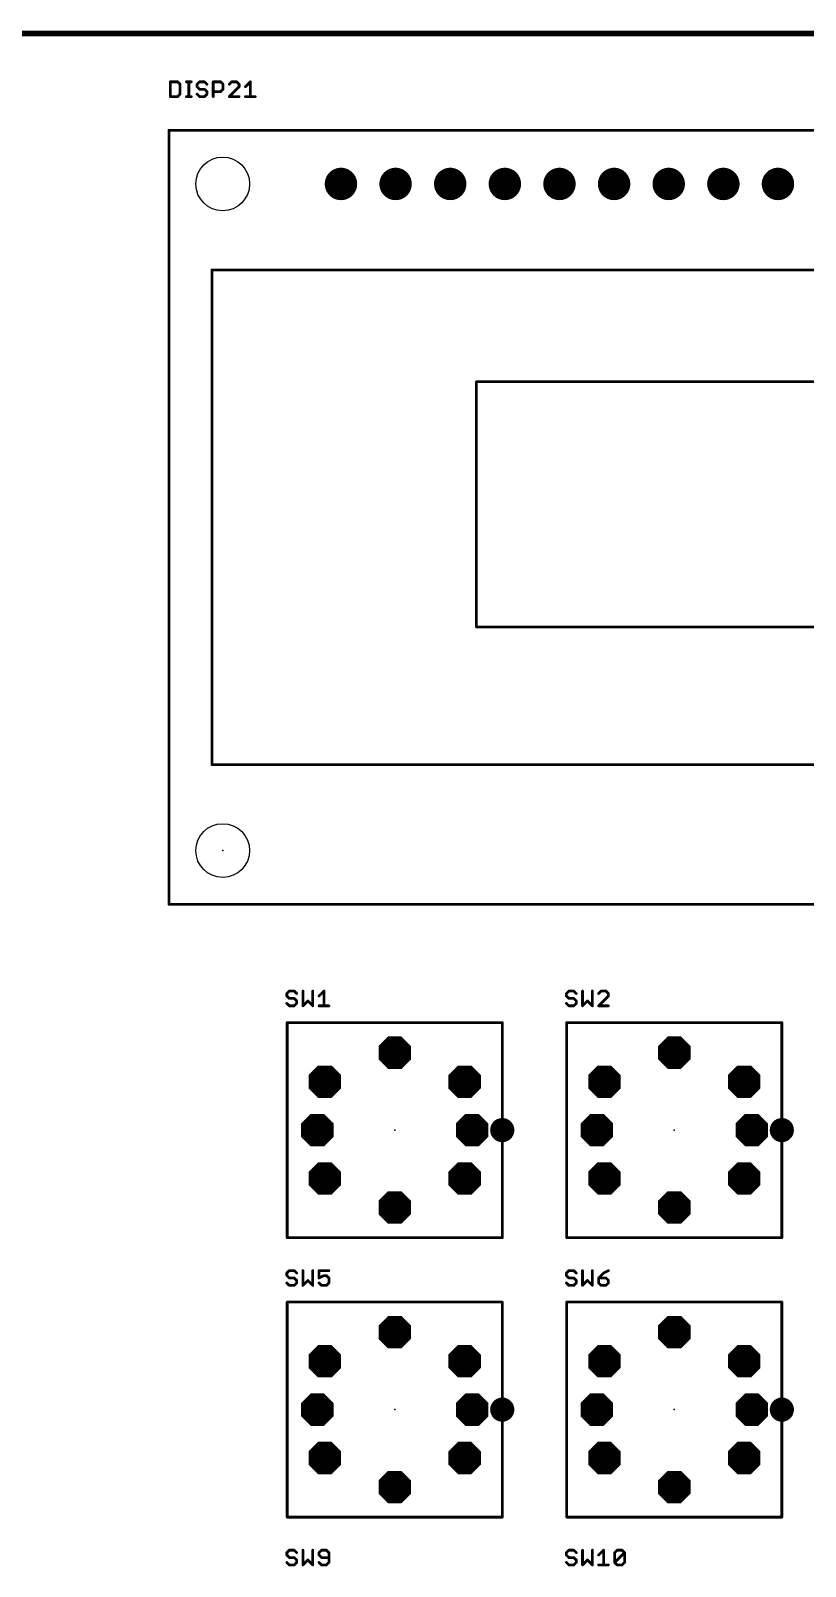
# Model space of a CAD drawing. Extents: x 0 to 426, y 0 to 160.
# Drawn here: x 298.1 to 334.1, y 88.7 to 160.1 of the extents above; entities that cross this region are included whole.
import ezdxf

# ---------------------------------------------------------------- set-up
doc = ezdxf.new("R2010")
doc.units = 0
doc.header["$MEASUREMENT"] = 0
doc.layers.get('0').update_dxf_attribs({"linetype": 'CONTINUOUS'})
for name, color, linetype in [('17', 82, 'CONTINUOUS'), ('20', 7, 'CONTINUOUS'), ('21', 253, 'CONTINUOUS'), ('23', 7, 'CONTINUOUS'), ('25', 253, 'CONTINUOUS')]:
    doc.layers.add(name, color=color, linetype=linetype)

# ---------------------------------------------------------------- blocks, each defined once
blk = doc.blocks.new('ROUNDP')
at = {"const_width": 0.5}
blk.add_lwpolyline([(0, -0.25, 1), (0, 0.25, 1), (0, -0.25)], format="xyb", dxfattribs=at)
blk = doc.blocks.new('OCTAGONP')
at = {"const_width": 0.5}
blk.add_lwpolyline([(-0.25, -0.1036), (-0.25, 0.1036), (-0.1036, 0.25), (0.1036, 0.25), (0.25, 0.1036), (0.25, -0.1036), (0.1036, -0.25), (-0.1036, -0.25), (-0.25, -0.1036), (-0.25, 0.1036)], dxfattribs=at)

msp = doc.modelspace()

# ---------------------------------------------------------------- linework, layer by layer
at = {"layer": '20', "const_width": 0.254}
msp.add_lwpolyline([(395, 160), (5, 160)], dxfattribs=at)
at = {"layer": '20'}
for centre in [(307, 153), (307, 122)]:
    msp.add_circle(centre, 1.25, dxfattribs=at)
at = {"layer": '21', "const_width": 0.127}
for points in [[(304.5635, 157.7499), (304.5635, 157.0635)], [(304.9067, 157.7499), (304.5635, 157.7499)], [(304.5635, 157.0635), (304.9067, 157.0635)], [(305.0211, 157.6355), (304.9067, 157.7499)], [(304.9067, 157.0635), (305.0211, 157.1779)], [(305.0211, 157.1779), (305.0211, 157.6355)], [(305.3119, 157.7499), (305.5407, 157.7499)], [(305.3119, 157.0635), (305.5407, 157.0635)], [(305.4263, 157.0635), (305.4263, 157.7499)], [(305.9253, 157.7499), (305.8109, 157.6355)], [(305.8109, 157.6355), (305.8109, 157.5211)], [(305.8109, 157.5211), (305.9253, 157.4067)], [(305.9253, 157.0635), (305.8109, 157.1779)], [(306.1541, 157.7499), (305.9253, 157.7499)], [(305.9253, 157.4067), (306.1541, 157.4067)], [(306.1541, 157.0635), (305.9253, 157.0635)], [(306.2685, 157.6355), (306.1541, 157.7499)], [(306.1541, 157.4067), (306.2685, 157.2923)], [(306.2685, 157.1779), (306.1541, 157.0635)], [(306.2685, 157.2923), (306.2685, 157.1779)], [(306.5593, 157.0635), (306.5593, 157.7499)], [(306.5593, 157.7499), (306.9025, 157.7499)], [(306.9025, 157.2923), (306.5593, 157.2923)], [(306.9025, 157.7499), (307.0169, 157.6355)], [(307.0169, 157.4067), (306.9025, 157.2923)], [(307.0169, 157.6355), (307.0169, 157.4067)], [(307.4221, 157.7499), (307.3077, 157.6355)], [(307.3077, 157.0635), (307.7653, 157.5211)], [(307.7653, 157.0635), (307.3077, 157.0635)], [(307.6509, 157.7499), (307.4221, 157.7499)], [(307.7653, 157.6355), (307.6509, 157.7499)], [(307.7653, 157.5211), (307.7653, 157.6355)], [(308.0561, 157.5211), (308.2849, 157.7499)], [(308.0561, 157.0635), (308.5137, 157.0635)], [(308.2849, 157.7499), (308.2849, 157.0635)], [(304.5, 155.5), (384.5, 155.5)], [(304.5, 119.5), (304.5, 155.5)], [(306.5, 149), (382.5, 149)], [(306.5, 126), (306.5, 149)], [(318.8, 143.8), (370.2, 143.8)], [(318.8, 132.4), (318.8, 143.8)], [(370.2, 132.4), (318.8, 132.4)], [(382.5, 126), (306.5, 126)], [(384.5, 119.5), (304.5, 119.5)], [(310, 114), (320, 114)], [(310, 104), (310, 114)], [(320, 114), (320, 104)], [(323, 114), (333, 114)], [(323, 104), (323, 114)], [(333, 114), (333, 104)], [(319.5125, 109.1113), (319.5495, 109.2169)], [(319.5495, 109.2169), (319.6091, 109.3117)], [(319.5728, 109.254), (320.4272, 109.254)], [(319.6091, 109.3117), (319.6883, 109.3909)], [(319.6783, 109.381), (320.3217, 109.381)], [(319.6883, 109.3909), (319.7831, 109.4505)], [(319.7831, 109.4505), (319.8887, 109.4875)], [(319.8887, 109.4875), (320, 109.5)], [(320, 109.5), (320.1113, 109.4875)], [(320.1113, 109.4875), (320.2169, 109.4505)], [(320.2169, 109.4505), (320.3117, 109.3909)], [(320.3117, 109.3909), (320.3909, 109.3117)], [(320.3909, 109.3117), (320.4505, 109.2169)], [(320.4505, 109.2169), (320.4875, 109.1113)], [(332.5125, 109.1113), (332.5495, 109.2169)], [(332.5495, 109.2169), (332.6091, 109.3117)], [(332.5728, 109.254), (333.4272, 109.254)], [(332.6091, 109.3117), (332.6883, 109.3909)], [(332.6783, 109.381), (333.3217, 109.381)], [(332.6883, 109.3909), (332.7831, 109.4505)], [(332.7831, 109.4505), (332.8887, 109.4875)], [(332.8887, 109.4875), (333, 109.5)], [(333, 109.5), (333.1113, 109.4875)], [(333.1113, 109.4875), (333.2169, 109.4505)], [(333.2169, 109.4505), (333.3117, 109.3909)], [(333.3117, 109.3909), (333.3909, 109.3117)], [(333.3909, 109.3117), (333.4505, 109.2169)], [(333.4505, 109.2169), (333.4875, 109.1113)], [(319.5, 109), (319.5125, 109.1113)], [(319.5125, 108.8887), (319.5, 109)], [(319.5, 109), (320.5, 109)], [(319.5495, 108.7831), (319.5125, 108.8887)], [(319.518, 109.127), (320.482, 109.127)], [(319.518, 108.873), (320.482, 108.873)], [(319.6091, 108.6883), (319.5495, 108.7831)], [(319.5728, 108.746), (320.4272, 108.746)], [(319.6883, 108.6091), (319.6091, 108.6883)], [(319.6783, 108.619), (320.3217, 108.619)], [(319.7831, 108.5495), (319.6883, 108.6091)], [(319.8887, 108.5125), (319.7831, 108.5495)], [(320, 108.5), (319.8887, 108.5125)], [(320.1113, 108.5125), (320, 108.5)], [(320.2169, 108.5495), (320.1113, 108.5125)], [(320.3117, 108.6091), (320.2169, 108.5495)], [(320.3909, 108.6883), (320.3117, 108.6091)], [(320.4505, 108.7831), (320.3909, 108.6883)], [(320.4875, 108.8887), (320.4505, 108.7831)], [(320.4875, 109.1113), (320.5, 109)], [(320.5, 109), (320.4875, 108.8887)], [(332.5, 109), (332.5125, 109.1113)], [(332.5125, 108.8887), (332.5, 109)], [(332.5, 109), (333.5, 109)], [(332.5495, 108.7831), (332.5125, 108.8887)], [(332.518, 109.127), (333.482, 109.127)], [(332.518, 108.873), (333.482, 108.873)], [(332.6091, 108.6883), (332.5495, 108.7831)], [(332.5728, 108.746), (333.4272, 108.746)], [(332.6883, 108.6091), (332.6091, 108.6883)], [(332.6783, 108.619), (333.3217, 108.619)], [(332.7831, 108.5495), (332.6883, 108.6091)], [(332.8887, 108.5125), (332.7831, 108.5495)], [(333, 108.5), (332.8887, 108.5125)], [(333.1113, 108.5125), (333, 108.5)], [(333.2169, 108.5495), (333.1113, 108.5125)], [(333.3117, 108.6091), (333.2169, 108.5495)], [(333.3909, 108.6883), (333.3117, 108.6091)], [(333.4505, 108.7831), (333.3909, 108.6883)], [(333.4875, 108.8887), (333.4505, 108.7831)], [(333.4875, 109.1113), (333.5, 109)], [(333.5, 109), (333.4875, 108.8887)], [(320, 104), (310, 104)], [(333, 104), (323, 104)], [(310, 101), (320, 101)], [(310, 91), (310, 101)], [(320, 101), (320, 91)], [(323, 101), (333, 101)], [(323, 91), (323, 101)], [(333, 101), (333, 91)], [(319.6091, 96.3117), (319.6883, 96.3909)], [(319.6783, 96.381), (320.3217, 96.381)], [(319.6883, 96.3909), (319.7831, 96.4505)], [(319.7831, 96.4505), (319.8887, 96.4875)], [(319.8887, 96.4875), (320, 96.5)], [(320, 96.5), (320.1113, 96.4875)], [(320.1113, 96.4875), (320.2169, 96.4505)], [(320.2169, 96.4505), (320.3117, 96.3909)], [(320.3117, 96.3909), (320.3909, 96.3117)], [(332.6091, 96.3117), (332.6883, 96.3909)], [(332.6783, 96.381), (333.3217, 96.381)], [(332.6883, 96.3909), (332.7831, 96.4505)], [(332.7831, 96.4505), (332.8887, 96.4875)], [(332.8887, 96.4875), (333, 96.5)], [(333, 96.5), (333.1113, 96.4875)], [(333.1113, 96.4875), (333.2169, 96.4505)], [(333.2169, 96.4505), (333.3117, 96.3909)], [(333.3117, 96.3909), (333.3909, 96.3117)], [(319.5, 96), (319.5125, 96.1113)], [(319.5125, 95.8887), (319.5, 96)], [(319.5, 96), (320.5, 96)], [(319.5125, 96.1113), (319.5495, 96.2169)], [(319.5495, 95.7831), (319.5125, 95.8887)], [(319.518, 96.127), (320.482, 96.127)], [(319.518, 95.873), (320.482, 95.873)], [(319.5495, 96.2169), (319.6091, 96.3117)], [(319.6091, 95.6883), (319.5495, 95.7831)], [(319.5728, 96.254), (320.4272, 96.254)], [(319.5728, 95.746), (320.4272, 95.746)], [(319.6883, 95.6091), (319.6091, 95.6883)], [(320.3909, 95.6883), (320.3117, 95.6091)], [(320.3909, 96.3117), (320.4505, 96.2169)], [(320.4505, 95.7831), (320.3909, 95.6883)], [(320.4505, 96.2169), (320.4875, 96.1113)], [(320.4875, 95.8887), (320.4505, 95.7831)], [(320.4875, 96.1113), (320.5, 96)], [(320.5, 96), (320.4875, 95.8887)], [(332.5, 96), (332.5125, 96.1113)], [(332.5125, 95.8887), (332.5, 96)], [(332.5, 96), (333.5, 96)], [(332.5125, 96.1113), (332.5495, 96.2169)], [(332.5495, 95.7831), (332.5125, 95.8887)], [(332.518, 96.127), (333.482, 96.127)], [(332.518, 95.873), (333.482, 95.873)], [(332.5495, 96.2169), (332.6091, 96.3117)], [(332.6091, 95.6883), (332.5495, 95.7831)], [(332.5728, 96.254), (333.4272, 96.254)], [(332.5728, 95.746), (333.4272, 95.746)], [(332.6883, 95.6091), (332.6091, 95.6883)], [(333.3909, 95.6883), (333.3117, 95.6091)], [(333.3909, 96.3117), (333.4505, 96.2169)], [(333.4505, 95.7831), (333.3909, 95.6883)], [(333.4505, 96.2169), (333.4875, 96.1113)], [(333.4875, 95.8887), (333.4505, 95.7831)], [(333.4875, 96.1113), (333.5, 96)], [(333.5, 96), (333.4875, 95.8887)], [(319.6783, 95.619), (320.3217, 95.619)], [(319.7831, 95.5495), (319.6883, 95.6091)], [(319.8887, 95.5125), (319.7831, 95.5495)], [(320, 95.5), (319.8887, 95.5125)], [(320.1113, 95.5125), (320, 95.5)], [(320.2169, 95.5495), (320.1113, 95.5125)], [(320.3117, 95.6091), (320.2169, 95.5495)], [(332.6783, 95.619), (333.3217, 95.619)], [(332.7831, 95.5495), (332.6883, 95.6091)], [(332.8887, 95.5125), (332.7831, 95.5495)], [(333, 95.5), (332.8887, 95.5125)], [(333.1113, 95.5125), (333, 95.5)], [(333.2169, 95.5495), (333.1113, 95.5125)], [(333.3117, 95.6091), (333.2169, 95.5495)], [(320, 91), (310, 91)], [(333, 91), (323, 91)]]:
    msp.add_lwpolyline(points, dxfattribs=at)
at = {"layer": '21', "const_width": 0.0635}
for points in [[(304.5953, 157.7499, 1), (304.5318, 157.7499)], [(304.5635, 157.7816, 1), (304.5635, 157.7181)], [(304.5635, 157.0952, 1), (304.5635, 157.0318)], [(304.8842, 157.086, 1), (304.9291, 157.041)], [(304.9291, 157.7723, 1), (304.8842, 157.7274)], [(304.9067, 157.7181, 1), (304.9067, 157.7816)], [(304.9067, 157.0318, 1), (304.9067, 157.0952)], [(305.0528, 157.6355, 1), (304.9893, 157.6355)], [(304.9893, 157.1779, 1), (305.0528, 157.1779)], [(304.9986, 157.613, 1), (305.0435, 157.6579)], [(305.0435, 157.1554, 1), (304.9986, 157.2003)], [(305.3119, 157.7816, 1), (305.3119, 157.7181)], [(305.3119, 157.0952, 1), (305.3119, 157.0318)], [(305.4581, 157.7499, 1), (305.3946, 157.7499)], [(305.5407, 157.7181, 1), (305.5407, 157.7816)], [(305.5407, 157.0318, 1), (305.5407, 157.0952)], [(305.8426, 157.6355, 1), (305.7791, 157.6355)], [(305.7884, 157.6579, 1), (305.8333, 157.613)], [(305.8333, 157.5435, 1), (305.7884, 157.4986)], [(305.7791, 157.5211, 1), (305.8426, 157.5211)], [(305.8333, 157.2003, 1), (305.7884, 157.1554)], [(305.9253, 157.7816, 1), (305.9253, 157.7181)], [(305.9253, 157.4384, 1), (305.9253, 157.3749)], [(305.9253, 157.0952, 1), (305.9253, 157.0318)], [(305.9477, 157.7274, 1), (305.9028, 157.7723)], [(305.9028, 157.3842, 1), (305.9477, 157.4291)], [(305.9028, 157.041, 1), (305.9477, 157.086)], [(306.1316, 157.086, 1), (306.1765, 157.041)], [(306.1765, 157.7723, 1), (306.1316, 157.7274)], [(306.1765, 157.4291, 1), (306.1316, 157.3842)], [(306.1541, 157.7181, 1), (306.1541, 157.7816)], [(306.1541, 157.3749, 1), (306.1541, 157.4384)], [(306.1541, 157.0318, 1), (306.1541, 157.0952)], [(306.3002, 157.2923, 1), (306.2367, 157.2923)], [(306.2367, 157.1779, 1), (306.3002, 157.1779)], [(306.246, 157.613, 1), (306.2909, 157.6579)], [(306.246, 157.2698, 1), (306.2909, 157.3147)], [(306.2909, 157.1554, 1), (306.246, 157.2003)], [(306.591, 157.7499, 1), (306.5275, 157.7499)], [(306.5593, 157.7816, 1), (306.5593, 157.7181)], [(306.5593, 157.324, 1), (306.5593, 157.2605)], [(306.9249, 157.7723, 1), (306.88, 157.7274)], [(306.88, 157.3147, 1), (306.9249, 157.2698)], [(306.9025, 157.7181, 1), (306.9025, 157.7816)], [(306.9025, 157.2605, 1), (306.9025, 157.324)], [(307.0486, 157.6355, 1), (306.9851, 157.6355)], [(306.9851, 157.4067, 1), (307.0486, 157.4067)], [(306.9944, 157.613, 1), (307.0393, 157.6579)], [(307.0393, 157.3842, 1), (306.9944, 157.4291)], [(307.2852, 157.086, 1), (307.3301, 157.041)], [(307.2852, 157.6579, 1), (307.3301, 157.613)], [(307.3077, 157.0952, 1), (307.3077, 157.0318)], [(307.4221, 157.7816, 1), (307.4221, 157.7181)], [(307.4445, 157.7274, 1), (307.3996, 157.7723)], [(307.6733, 157.7723, 1), (307.6284, 157.7274)], [(307.6509, 157.7181, 1), (307.6509, 157.7816)], [(307.797, 157.6355, 1), (307.7335, 157.6355)], [(307.7335, 157.5211, 1), (307.797, 157.5211)], [(307.7428, 157.613, 1), (307.7877, 157.6579)], [(307.7877, 157.4986, 1), (307.7428, 157.5435)], [(307.7653, 157.0318, 1), (307.7653, 157.0952)], [(308.0337, 157.5435, 1), (308.0786, 157.4986)], [(308.0561, 157.0952, 1), (308.0561, 157.0318)], [(308.3166, 157.7499, 1), (308.2532, 157.7499)], [(308.3074, 157.7274, 1), (308.2624, 157.7723)], [(308.5137, 157.0318, 1), (308.5137, 157.0952)], [(304.5318, 157.0635, 1), (304.5953, 157.0635)], [(305.3946, 157.0635, 1), (305.4581, 157.0635)], [(306.5275, 157.0635, 1), (306.591, 157.0635)], [(308.2532, 157.0635, 1), (308.3166, 157.0635)], [(304.5, 155.5317, 1), (304.5, 155.4683)], [(304.5317, 155.5, 1), (304.4683, 155.5)], [(306.5, 149.0317, 1), (306.5, 148.9683)], [(306.5317, 149, 1), (306.4683, 149)], [(318.8, 143.8317, 1), (318.8, 143.7683)], [(318.8317, 143.8, 1), (318.7683, 143.8)], [(318.8, 132.4317, 1), (318.8, 132.3683)], [(318.7683, 132.4, 1), (318.8317, 132.4)], [(306.5, 126.0318, 1), (306.5, 125.9682)], [(306.4683, 126, 1), (306.5317, 126)], [(304.5, 119.5318, 1), (304.5, 119.4682)], [(304.4683, 119.5, 1), (304.5317, 119.5)], [(310, 114.0318, 1), (310, 113.9682)], [(310.0317, 114, 1), (309.9683, 114)], [(320.0317, 114, 1), (319.9683, 114)], [(320, 113.9682, 1), (320, 114.0318)], [(323, 114.0318, 1), (323, 113.9682)], [(323.0317, 114, 1), (322.9683, 114)], [(333.0317, 114, 1), (332.9683, 114)], [(333, 113.9682, 1), (333, 114.0318)], [(319.5226, 109.2338, 1), (319.5764, 109.2)], [(319.5795, 109.2065, 1), (319.5195, 109.2274)], [(319.5728, 109.2858, 1), (319.5728, 109.2223)], [(319.5866, 109.3342, 1), (319.6315, 109.2893)], [(319.636, 109.2949, 1), (319.5822, 109.3286)], [(319.6783, 109.4128, 1), (319.6783, 109.3492)], [(319.6714, 109.4178, 1), (319.7051, 109.364)], [(319.7107, 109.3685, 1), (319.6658, 109.4134)], [(319.7726, 109.4805, 1), (319.7935, 109.4205)], [(319.8, 109.4236, 1), (319.7662, 109.4774)], [(319.8852, 109.519, 1), (319.8923, 109.4559)], [(319.8992, 109.4575, 1), (319.8783, 109.5174)], [(320.0036, 109.5316, 1), (319.9964, 109.4684)], [(320.0036, 109.4684, 1), (319.9964, 109.5316)], [(320.1217, 109.5174, 1), (320.1008, 109.4575)], [(320.1077, 109.4559, 1), (320.1148, 109.519)], [(320.2338, 109.4774, 1), (320.2, 109.4236)], [(320.2065, 109.4205, 1), (320.2274, 109.4805)], [(320.3342, 109.4134, 1), (320.2893, 109.3685)], [(320.2949, 109.364, 1), (320.3286, 109.4178)], [(320.3217, 109.3492, 1), (320.3217, 109.4128)], [(320.4178, 109.3286, 1), (320.364, 109.2949)], [(320.3685, 109.2893, 1), (320.4134, 109.3342)], [(320.4805, 109.2274, 1), (320.4205, 109.2065)], [(320.4236, 109.2, 1), (320.4774, 109.2338)], [(320.4272, 109.2223, 1), (320.4272, 109.2858)], [(332.5226, 109.2338, 1), (332.5764, 109.2)], [(332.5795, 109.2065, 1), (332.5195, 109.2274)], [(332.5728, 109.2858, 1), (332.5728, 109.2223)], [(332.5866, 109.3342, 1), (332.6315, 109.2893)], [(332.636, 109.2949, 1), (332.5822, 109.3286)], [(332.6783, 109.4128, 1), (332.6783, 109.3492)], [(332.6714, 109.4178, 1), (332.7051, 109.364)], [(332.7107, 109.3685, 1), (332.6658, 109.4134)], [(332.7726, 109.4805, 1), (332.7935, 109.4205)], [(332.8, 109.4236, 1), (332.7662, 109.4774)], [(332.8852, 109.519, 1), (332.8923, 109.4559)], [(332.8992, 109.4575, 1), (332.8783, 109.5174)], [(333.0036, 109.5316, 1), (332.9964, 109.4684)], [(333.0036, 109.4684, 1), (332.9964, 109.5316)], [(333.1217, 109.5174, 1), (333.1008, 109.4575)], [(333.1077, 109.4559, 1), (333.1148, 109.519)], [(333.2338, 109.4774, 1), (333.2, 109.4236)], [(333.2065, 109.4205, 1), (333.2274, 109.4805)], [(333.3342, 109.4134, 1), (333.2893, 109.3685)], [(333.2949, 109.364, 1), (333.3286, 109.4178)], [(333.3217, 109.3492, 1), (333.3217, 109.4128)], [(333.4178, 109.3286, 1), (333.364, 109.2949)], [(333.3685, 109.2893, 1), (333.4134, 109.3342)], [(333.4805, 109.2274, 1), (333.4205, 109.2065)], [(333.4236, 109.2, 1), (333.4774, 109.2338)], [(333.4272, 109.2223, 1), (333.4272, 109.2858)], [(319.5316, 109.0036, 1), (319.4684, 108.9964)], [(319.4684, 109.0036, 1), (319.5316, 108.9964)], [(319.5, 109.0318, 1), (319.5, 108.9682)], [(319.4826, 109.1217, 1), (319.5425, 109.1008)], [(319.5425, 108.8992, 1), (319.4826, 108.8783)], [(319.5441, 109.1077, 1), (319.481, 109.1148)], [(319.481, 108.8852, 1), (319.5441, 108.8923)], [(319.518, 109.1588, 1), (319.518, 109.0953)], [(319.518, 108.9048, 1), (319.518, 108.8413)], [(319.5764, 108.8, 1), (319.5226, 108.7662)], [(319.5195, 108.7726, 1), (319.5795, 108.7935)], [(319.5728, 108.7778, 1), (319.5728, 108.7143)], [(319.6315, 108.7107, 1), (319.5866, 108.6658)], [(319.5822, 108.6714, 1), (319.636, 108.7051)], [(319.6783, 108.6508, 1), (319.6783, 108.5872)], [(319.7051, 108.636, 1), (319.6714, 108.5822)], [(319.6658, 108.5866, 1), (319.7107, 108.6315)], [(319.7935, 108.5795, 1), (319.7726, 108.5195)], [(319.7662, 108.5226, 1), (319.8, 108.5764)], [(319.8923, 108.5441, 1), (319.8852, 108.481)], [(319.8783, 108.4826, 1), (319.8992, 108.5425)], [(319.9964, 108.5316, 1), (320.0036, 108.4684)], [(319.9964, 108.4684, 1), (320.0036, 108.5316)], [(320.1008, 108.5425, 1), (320.1217, 108.4826)], [(320.1148, 108.481, 1), (320.1077, 108.5441)], [(320.2, 108.5764, 1), (320.2338, 108.5226)], [(320.2274, 108.5195, 1), (320.2065, 108.5795)], [(320.2893, 108.6315, 1), (320.3342, 108.5866)], [(320.3286, 108.5822, 1), (320.2949, 108.636)], [(320.3217, 108.5872, 1), (320.3217, 108.6508)], [(320.364, 108.7051, 1), (320.4178, 108.6714)], [(320.4134, 108.6658, 1), (320.3685, 108.7107)], [(320.4205, 108.7935, 1), (320.4805, 108.7726)], [(320.4774, 108.7662, 1), (320.4236, 108.8)], [(320.4272, 108.7143, 1), (320.4272, 108.7778)], [(320.519, 109.1148, 1), (320.4559, 109.1077)], [(320.4559, 108.8923, 1), (320.519, 108.8852)], [(320.4575, 109.1008, 1), (320.5174, 109.1217)], [(320.5174, 108.8783, 1), (320.4575, 108.8992)], [(320.5316, 108.9964, 1), (320.4684, 109.0036)], [(320.4684, 108.9964, 1), (320.5316, 109.0036)], [(320.482, 109.0953, 1), (320.482, 109.1588)], [(320.482, 108.8413, 1), (320.482, 108.9048)], [(320.5, 108.9682, 1), (320.5, 109.0318)], [(332.5316, 109.0036, 1), (332.4684, 108.9964)], [(332.4684, 109.0036, 1), (332.5316, 108.9964)], [(332.5, 109.0318, 1), (332.5, 108.9682)], [(332.4826, 109.1217, 1), (332.5425, 109.1008)], [(332.5425, 108.8992, 1), (332.4826, 108.8783)], [(332.5441, 109.1077, 1), (332.481, 109.1148)], [(332.481, 108.8852, 1), (332.5441, 108.8923)], [(332.518, 109.1588, 1), (332.518, 109.0953)], [(332.518, 108.9048, 1), (332.518, 108.8413)], [(332.5764, 108.8, 1), (332.5226, 108.7662)], [(332.5195, 108.7726, 1), (332.5795, 108.7935)], [(332.5728, 108.7778, 1), (332.5728, 108.7143)], [(332.6315, 108.7107, 1), (332.5866, 108.6658)], [(332.5822, 108.6714, 1), (332.636, 108.7051)], [(332.6783, 108.6508, 1), (332.6783, 108.5872)], [(332.7051, 108.636, 1), (332.6714, 108.5822)], [(332.6658, 108.5866, 1), (332.7107, 108.6315)], [(332.7935, 108.5795, 1), (332.7726, 108.5195)], [(332.7662, 108.5226, 1), (332.8, 108.5764)], [(332.8923, 108.5441, 1), (332.8852, 108.481)], [(332.8783, 108.4826, 1), (332.8992, 108.5425)], [(332.9964, 108.5316, 1), (333.0036, 108.4684)], [(332.9964, 108.4684, 1), (333.0036, 108.5316)], [(333.1008, 108.5425, 1), (333.1217, 108.4826)], [(333.1148, 108.481, 1), (333.1077, 108.5441)], [(333.2, 108.5764, 1), (333.2338, 108.5226)], [(333.2274, 108.5195, 1), (333.2065, 108.5795)], [(333.2893, 108.6315, 1), (333.3342, 108.5866)], [(333.3286, 108.5822, 1), (333.2949, 108.636)], [(333.3217, 108.5872, 1), (333.3217, 108.6508)], [(333.364, 108.7051, 1), (333.4178, 108.6714)], [(333.4134, 108.6658, 1), (333.3685, 108.7107)], [(333.4205, 108.7935, 1), (333.4805, 108.7726)], [(333.4774, 108.7662, 1), (333.4236, 108.8)], [(333.4272, 108.7143, 1), (333.4272, 108.7778)], [(333.519, 109.1148, 1), (333.4559, 109.1077)], [(333.4559, 108.8923, 1), (333.519, 108.8852)], [(333.4575, 109.1008, 1), (333.5174, 109.1217)], [(333.5174, 108.8783, 1), (333.4575, 108.8992)], [(333.5316, 108.9964, 1), (333.4684, 109.0036)], [(333.4684, 108.9964, 1), (333.5316, 109.0036)], [(333.482, 109.0953, 1), (333.482, 109.1588)], [(333.482, 108.8413, 1), (333.482, 108.9048)], [(333.5, 108.9682, 1), (333.5, 109.0318)], [(310, 104.0318, 1), (310, 103.9682)], [(309.9683, 104, 1), (310.0317, 104)], [(319.9683, 104, 1), (320.0317, 104)], [(320, 103.9682, 1), (320, 104.0318)], [(323, 104.0318, 1), (323, 103.9682)], [(322.9683, 104, 1), (323.0317, 104)], [(332.9683, 104, 1), (333.0317, 104)], [(333, 103.9682, 1), (333, 104.0318)], [(310, 101.0318, 1), (310, 100.9682)], [(310.0317, 101, 1), (309.9683, 101)], [(320.0317, 101, 1), (319.9683, 101)], [(320, 100.9682, 1), (320, 101.0318)], [(323, 101.0318, 1), (323, 100.9682)], [(323.0317, 101, 1), (322.9683, 101)], [(333.0317, 101, 1), (332.9683, 101)], [(333, 100.9682, 1), (333, 101.0318)], [(319.6783, 96.4128, 1), (319.6783, 96.3492)], [(319.6714, 96.4178, 1), (319.7051, 96.364)], [(319.7107, 96.3685, 1), (319.6658, 96.4134)], [(319.7726, 96.4805, 1), (319.7935, 96.4205)], [(319.8, 96.4236, 1), (319.7662, 96.4774)], [(319.8852, 96.519, 1), (319.8923, 96.4559)], [(319.8992, 96.4575, 1), (319.8783, 96.5174)], [(320.0036, 96.5316, 1), (319.9964, 96.4684)], [(320.0036, 96.4684, 1), (319.9964, 96.5316)], [(320.1217, 96.5174, 1), (320.1008, 96.4575)], [(320.1077, 96.4559, 1), (320.1148, 96.519)], [(320.2338, 96.4774, 1), (320.2, 96.4236)], [(320.2065, 96.4205, 1), (320.2274, 96.4805)], [(320.3342, 96.4134, 1), (320.2893, 96.3685)], [(320.2949, 96.364, 1), (320.3286, 96.4178)], [(320.3217, 96.3492, 1), (320.3217, 96.4128)], [(332.6783, 96.4128, 1), (332.6783, 96.3492)], [(332.6714, 96.4178, 1), (332.7051, 96.364)], [(332.7107, 96.3685, 1), (332.6658, 96.4134)], [(332.7726, 96.4805, 1), (332.7935, 96.4205)], [(332.8, 96.4236, 1), (332.7662, 96.4774)], [(332.8852, 96.519, 1), (332.8923, 96.4559)], [(332.8992, 96.4575, 1), (332.8783, 96.5174)], [(333.0036, 96.5316, 1), (332.9964, 96.4684)], [(333.0036, 96.4684, 1), (332.9964, 96.5316)], [(333.1217, 96.5174, 1), (333.1008, 96.4575)], [(333.1077, 96.4559, 1), (333.1148, 96.519)], [(333.2338, 96.4774, 1), (333.2, 96.4236)], [(333.2065, 96.4205, 1), (333.2274, 96.4805)], [(333.3342, 96.4134, 1), (333.2893, 96.3685)], [(333.2949, 96.364, 1), (333.3286, 96.4178)], [(333.3217, 96.3492, 1), (333.3217, 96.4128)], [(319.5316, 96.0036, 1), (319.4684, 95.9964)], [(319.4684, 96.0036, 1), (319.5316, 95.9964)], [(319.5, 96.0318, 1), (319.5, 95.9682)], [(319.4826, 96.1217, 1), (319.5425, 96.1008)], [(319.5425, 95.8992, 1), (319.4826, 95.8783)], [(319.5441, 96.1077, 1), (319.481, 96.1148)], [(319.481, 95.8852, 1), (319.5441, 95.8923)], [(319.518, 96.1588, 1), (319.518, 96.0953)], [(319.518, 95.9048, 1), (319.518, 95.8413)], [(319.5226, 96.2338, 1), (319.5764, 96.2)], [(319.5764, 95.8, 1), (319.5226, 95.7662)], [(319.5795, 96.2065, 1), (319.5195, 96.2274)], [(319.5195, 95.7726, 1), (319.5795, 95.7935)], [(319.5728, 96.2858, 1), (319.5728, 96.2223)], [(319.5728, 95.7778, 1), (319.5728, 95.7143)], [(319.5866, 96.3342, 1), (319.6315, 96.2893)], [(319.6315, 95.7107, 1), (319.5866, 95.6658)], [(319.636, 96.2949, 1), (319.5822, 96.3286)], [(319.5822, 95.6714, 1), (319.636, 95.7051)], [(320.4178, 96.3286, 1), (320.364, 96.2949)], [(320.364, 95.7051, 1), (320.4178, 95.6714)], [(320.3685, 96.2893, 1), (320.4134, 96.3342)], [(320.4134, 95.6658, 1), (320.3685, 95.7107)], [(320.4805, 96.2274, 1), (320.4205, 96.2065)], [(320.4205, 95.7935, 1), (320.4805, 95.7726)], [(320.4236, 96.2, 1), (320.4774, 96.2338)], [(320.4774, 95.7662, 1), (320.4236, 95.8)], [(320.4272, 96.2223, 1), (320.4272, 96.2858)], [(320.4272, 95.7143, 1), (320.4272, 95.7778)], [(320.519, 96.1148, 1), (320.4559, 96.1077)], [(320.4559, 95.8923, 1), (320.519, 95.8852)], [(320.4575, 96.1008, 1), (320.5174, 96.1217)], [(320.5174, 95.8783, 1), (320.4575, 95.8992)], [(320.5316, 95.9964, 1), (320.4684, 96.0036)], [(320.4684, 95.9964, 1), (320.5316, 96.0036)], [(320.482, 96.0953, 1), (320.482, 96.1588)], [(320.482, 95.8413, 1), (320.482, 95.9048)], [(320.5, 95.9682, 1), (320.5, 96.0318)], [(332.5316, 96.0036, 1), (332.4684, 95.9964)], [(332.4684, 96.0036, 1), (332.5316, 95.9964)], [(332.5, 96.0318, 1), (332.5, 95.9682)], [(332.4826, 96.1217, 1), (332.5425, 96.1008)], [(332.5425, 95.8992, 1), (332.4826, 95.8783)], [(332.5441, 96.1077, 1), (332.481, 96.1148)], [(332.481, 95.8852, 1), (332.5441, 95.8923)], [(332.518, 96.1588, 1), (332.518, 96.0953)], [(332.518, 95.9048, 1), (332.518, 95.8413)], [(332.5226, 96.2338, 1), (332.5764, 96.2)], [(332.5764, 95.8, 1), (332.5226, 95.7662)], [(332.5795, 96.2065, 1), (332.5195, 96.2274)], [(332.5195, 95.7726, 1), (332.5795, 95.7935)], [(332.5728, 96.2858, 1), (332.5728, 96.2223)], [(332.5728, 95.7778, 1), (332.5728, 95.7143)], [(332.5866, 96.3342, 1), (332.6315, 96.2893)], [(332.6315, 95.7107, 1), (332.5866, 95.6658)], [(332.636, 96.2949, 1), (332.5822, 96.3286)], [(332.5822, 95.6714, 1), (332.636, 95.7051)], [(333.4178, 96.3286, 1), (333.364, 96.2949)], [(333.364, 95.7051, 1), (333.4178, 95.6714)], [(333.3685, 96.2893, 1), (333.4134, 96.3342)], [(333.4134, 95.6658, 1), (333.3685, 95.7107)], [(333.4805, 96.2274, 1), (333.4205, 96.2065)], [(333.4205, 95.7935, 1), (333.4805, 95.7726)], [(333.4236, 96.2, 1), (333.4774, 96.2338)], [(333.4774, 95.7662, 1), (333.4236, 95.8)], [(333.4272, 96.2223, 1), (333.4272, 96.2858)], [(333.4272, 95.7143, 1), (333.4272, 95.7778)], [(333.519, 96.1148, 1), (333.4559, 96.1077)], [(333.4559, 95.8923, 1), (333.519, 95.8852)], [(333.4575, 96.1008, 1), (333.5174, 96.1217)], [(333.5174, 95.8783, 1), (333.4575, 95.8992)], [(333.5316, 95.9964, 1), (333.4684, 96.0036)], [(333.4684, 95.9964, 1), (333.5316, 96.0036)], [(333.482, 96.0953, 1), (333.482, 96.1588)], [(333.482, 95.8413, 1), (333.482, 95.9048)], [(333.5, 95.9682, 1), (333.5, 96.0318)], [(319.6783, 95.6508, 1), (319.6783, 95.5872)], [(319.7051, 95.636, 1), (319.6714, 95.5822)], [(319.6658, 95.5866, 1), (319.7107, 95.6315)], [(319.7935, 95.5795, 1), (319.7726, 95.5195)], [(319.7662, 95.5226, 1), (319.8, 95.5764)], [(319.8923, 95.5441, 1), (319.8852, 95.481)], [(319.8783, 95.4826, 1), (319.8992, 95.5425)], [(319.9964, 95.5316, 1), (320.0036, 95.4684)], [(319.9964, 95.4684, 1), (320.0036, 95.5316)], [(320.1008, 95.5425, 1), (320.1217, 95.4826)], [(320.1148, 95.481, 1), (320.1077, 95.5441)], [(320.2, 95.5764, 1), (320.2338, 95.5226)], [(320.2274, 95.5195, 1), (320.2065, 95.5795)], [(320.2893, 95.6315, 1), (320.3342, 95.5866)], [(320.3286, 95.5822, 1), (320.2949, 95.636)], [(320.3217, 95.5872, 1), (320.3217, 95.6508)], [(332.6783, 95.6508, 1), (332.6783, 95.5872)], [(332.7051, 95.636, 1), (332.6714, 95.5822)], [(332.6658, 95.5866, 1), (332.7107, 95.6315)], [(332.7935, 95.5795, 1), (332.7726, 95.5195)], [(332.7662, 95.5226, 1), (332.8, 95.5764)], [(332.8923, 95.5441, 1), (332.8852, 95.481)], [(332.8783, 95.4826, 1), (332.8992, 95.5425)], [(332.9964, 95.5316, 1), (333.0036, 95.4684)], [(332.9964, 95.4684, 1), (333.0036, 95.5316)], [(333.1008, 95.5425, 1), (333.1217, 95.4826)], [(333.1148, 95.481, 1), (333.1077, 95.5441)], [(333.2, 95.5764, 1), (333.2338, 95.5226)], [(333.2274, 95.5195, 1), (333.2065, 95.5795)], [(333.2893, 95.6315, 1), (333.3342, 95.5866)], [(333.3286, 95.5822, 1), (333.2949, 95.636)], [(333.3217, 95.5872, 1), (333.3217, 95.6508)], [(310, 91.0318, 1), (310, 90.9682)], [(309.9683, 91, 1), (310.0317, 91)], [(319.9683, 91, 1), (320.0317, 91)], [(320, 90.9682, 1), (320, 91.0318)], [(323, 91.0318, 1), (323, 90.9682)], [(322.9683, 91, 1), (323.0317, 91)], [(332.9683, 91, 1), (333.0317, 91)], [(333, 90.9682, 1), (333, 91.0318)]]:
    msp.add_lwpolyline(points, format="xyb", dxfattribs=at)
at = {"layer": '23'}
for p in [(307, 122), (315, 109), (328, 109), (315, 96), (328, 96)]:
    msp.add_point(p, dxfattribs=at)
at = {"layer": '25', "const_width": 0.127}
for points in [[(310.0979, 115.4649), (309.9835, 115.3505)], [(309.9835, 115.3505), (309.9835, 115.2361)], [(309.9835, 115.2361), (310.0979, 115.1217)], [(310.3267, 115.4649), (310.0979, 115.4649)], [(310.0979, 115.1217), (310.3267, 115.1217)], [(310.4411, 115.3505), (310.3267, 115.4649)], [(310.3267, 115.1217), (310.4411, 115.0073)], [(310.4411, 115.0073), (310.4411, 114.8929)], [(310.7319, 115.4649), (310.7319, 114.7785)], [(310.7319, 114.7785), (310.9607, 115.0073)], [(310.9607, 115.0073), (311.1895, 114.7785)], [(311.1895, 114.7785), (311.1895, 115.4649)], [(311.4803, 115.2361), (311.7091, 115.4649)], [(311.7091, 115.4649), (311.7091, 114.7785)], [(323.0979, 115.4649), (322.9835, 115.3505)], [(322.9835, 115.3505), (322.9835, 115.2361)], [(322.9835, 115.2361), (323.0979, 115.1217)], [(323.3267, 115.4649), (323.0979, 115.4649)], [(323.0979, 115.1217), (323.3267, 115.1217)], [(323.4411, 115.3505), (323.3267, 115.4649)], [(323.3267, 115.1217), (323.4411, 115.0073)], [(323.4411, 115.0073), (323.4411, 114.8929)], [(323.7319, 115.4649), (323.7319, 114.7785)], [(323.7319, 114.7785), (323.9607, 115.0073)], [(323.9607, 115.0073), (324.1895, 114.7785)], [(324.1895, 114.7785), (324.1895, 115.4649)], [(324.5947, 115.4649), (324.4803, 115.3505)], [(324.4803, 114.7785), (324.9379, 115.2361)], [(324.8235, 115.4649), (324.5947, 115.4649)], [(324.9379, 115.3505), (324.8235, 115.4649)], [(324.9379, 115.2361), (324.9379, 115.3505)], [(310.0979, 114.7785), (309.9835, 114.8929)], [(310.3267, 114.7785), (310.0979, 114.7785)], [(310.4411, 114.8929), (310.3267, 114.7785)], [(311.4803, 114.7785), (311.9379, 114.7785)], [(323.0979, 114.7785), (322.9835, 114.8929)], [(323.3267, 114.7785), (323.0979, 114.7785)], [(323.4411, 114.8929), (323.3267, 114.7785)], [(324.9379, 114.7785), (324.4803, 114.7785)], [(310.0979, 102.4649), (309.9835, 102.3505)], [(309.9835, 102.3505), (309.9835, 102.2361)], [(309.9835, 102.2361), (310.0979, 102.1217)], [(310.3267, 102.4649), (310.0979, 102.4649)], [(310.0979, 102.1217), (310.3267, 102.1217)], [(310.4411, 102.3505), (310.3267, 102.4649)], [(310.3267, 102.1217), (310.4411, 102.0073)], [(310.7319, 102.4649), (310.7319, 101.7785)], [(311.1895, 101.7785), (311.1895, 102.4649)], [(311.9379, 102.4649), (311.4803, 102.4649)], [(311.4803, 102.4649), (311.4803, 102.1217)], [(311.4803, 102.1217), (311.7091, 102.2361)], [(311.7091, 102.2361), (311.8235, 102.2361)], [(311.8235, 102.2361), (311.9379, 102.1217)], [(311.9379, 102.1217), (311.9379, 101.8929)], [(323.0979, 102.4649), (322.9835, 102.3505)], [(322.9835, 102.3505), (322.9835, 102.2361)], [(322.9835, 102.2361), (323.0979, 102.1217)], [(323.3267, 102.4649), (323.0979, 102.4649)], [(323.0979, 102.1217), (323.3267, 102.1217)], [(323.4411, 102.3505), (323.3267, 102.4649)], [(323.3267, 102.1217), (323.4411, 102.0073)], [(323.7319, 102.4649), (323.7319, 101.7785)], [(324.1895, 101.7785), (324.1895, 102.4649)], [(324.7091, 102.3505), (324.4803, 102.1217)], [(324.4803, 102.1217), (324.4803, 101.8929)], [(324.8235, 102.1217), (324.4803, 102.1217)], [(324.9379, 102.4649), (324.7091, 102.3505)], [(324.9379, 102.0073), (324.8235, 102.1217)], [(310.0979, 101.7785), (309.9835, 101.8929)], [(310.3267, 101.7785), (310.0979, 101.7785)], [(310.4411, 101.8929), (310.3267, 101.7785)], [(310.4411, 102.0073), (310.4411, 101.8929)], [(310.7319, 101.7785), (310.9607, 102.0073)], [(310.9607, 102.0073), (311.1895, 101.7785)], [(311.5947, 101.7785), (311.4803, 101.8929)], [(311.8235, 101.7785), (311.5947, 101.7785)], [(311.9379, 101.8929), (311.8235, 101.7785)], [(323.0979, 101.7785), (322.9835, 101.8929)], [(323.3267, 101.7785), (323.0979, 101.7785)], [(323.4411, 101.8929), (323.3267, 101.7785)], [(323.4411, 102.0073), (323.4411, 101.8929)], [(323.7319, 101.7785), (323.9607, 102.0073)], [(323.9607, 102.0073), (324.1895, 101.7785)], [(324.4803, 101.8929), (324.5947, 101.7785)], [(324.5947, 101.7785), (324.8235, 101.7785)], [(324.8235, 101.7785), (324.9379, 101.8929)], [(324.9379, 101.8929), (324.9379, 102.0073)], [(310.0979, 89.4649), (309.9835, 89.3505)], [(309.9835, 89.3505), (309.9835, 89.2361)], [(309.9835, 89.2361), (310.0979, 89.1217)], [(310.3267, 89.4649), (310.0979, 89.4649)], [(310.4411, 89.3505), (310.3267, 89.4649)], [(310.7319, 89.4649), (310.7319, 88.7785)], [(311.1895, 88.7785), (311.1895, 89.4649)], [(311.5947, 89.4649), (311.4803, 89.3505)], [(311.4803, 89.3505), (311.4803, 89.2361)], [(311.4803, 89.2361), (311.5947, 89.1217)], [(311.8235, 89.4649), (311.5947, 89.4649)], [(311.9379, 89.3505), (311.8235, 89.4649)], [(311.9379, 88.8929), (311.9379, 89.3505)], [(323.0979, 89.4649), (322.9835, 89.3505)], [(322.9835, 89.3505), (322.9835, 89.2361)], [(322.9835, 89.2361), (323.0979, 89.1217)], [(323.3267, 89.4649), (323.0979, 89.4649)], [(323.4411, 89.3505), (323.3267, 89.4649)], [(323.7319, 89.4649), (323.7319, 88.7785)], [(324.1895, 88.7785), (324.1895, 89.4649)], [(324.4803, 89.2361), (324.7091, 89.4649)], [(324.7091, 89.4649), (324.7091, 88.7785)], [(325.2287, 89.3505), (325.3431, 89.4649)], [(325.2287, 88.8929), (325.2287, 89.3505)], [(325.2287, 88.8929), (325.6863, 89.3505)], [(325.3431, 89.4649), (325.5719, 89.4649)], [(325.5719, 89.4649), (325.6863, 89.3505)], [(325.6863, 89.3505), (325.6863, 88.8929)], [(310.0979, 88.7785), (309.9835, 88.8929)], [(310.0979, 89.1217), (310.3267, 89.1217)], [(310.3267, 88.7785), (310.0979, 88.7785)], [(310.3267, 89.1217), (310.4411, 89.0073)], [(310.4411, 88.8929), (310.3267, 88.7785)], [(310.4411, 89.0073), (310.4411, 88.8929)], [(310.7319, 88.7785), (310.9607, 89.0073)], [(310.9607, 89.0073), (311.1895, 88.7785)], [(311.4803, 88.8929), (311.5947, 88.7785)], [(311.5947, 89.1217), (311.9379, 89.1217)], [(311.5947, 88.7785), (311.8235, 88.7785)], [(311.8235, 88.7785), (311.9379, 88.8929)], [(323.0979, 88.7785), (322.9835, 88.8929)], [(323.0979, 89.1217), (323.3267, 89.1217)], [(323.3267, 88.7785), (323.0979, 88.7785)], [(323.3267, 89.1217), (323.4411, 89.0073)], [(323.4411, 88.8929), (323.3267, 88.7785)], [(323.4411, 89.0073), (323.4411, 88.8929)], [(323.7319, 88.7785), (323.9607, 89.0073)], [(323.9607, 89.0073), (324.1895, 88.7785)], [(324.4803, 88.7785), (324.9379, 88.7785)], [(325.3431, 88.7785), (325.2287, 88.8929)], [(325.5719, 88.7785), (325.3431, 88.7785)], [(325.6863, 88.8929), (325.5719, 88.7785)]]:
    msp.add_lwpolyline(points, dxfattribs=at)
at = {"layer": '25', "const_width": 0.0635}
for points in [[(310.0152, 115.3505, 1), (309.9518, 115.3505)], [(309.961, 115.3729, 1), (310.006, 115.328)], [(310.006, 115.2585, 1), (309.961, 115.2136)], [(309.9518, 115.2361, 1), (310.0152, 115.2361)], [(310.0979, 115.4966, 1), (310.0979, 115.4331)], [(310.0979, 115.1534, 1), (310.0979, 115.0899)], [(310.1203, 115.4424, 1), (310.0754, 115.4873)], [(310.0754, 115.0992, 1), (310.1203, 115.1441)], [(310.3491, 115.4873, 1), (310.3042, 115.4424)], [(310.3491, 115.1441, 1), (310.3042, 115.0992)], [(310.3267, 115.4331, 1), (310.3267, 115.4966)], [(310.3267, 115.0899, 1), (310.3267, 115.1534)], [(310.4728, 115.0073, 1), (310.4093, 115.0073)], [(310.4186, 115.328, 1), (310.4635, 115.3729)], [(310.4186, 114.9848, 1), (310.4635, 115.0297)], [(310.7637, 115.4649, 1), (310.7002, 115.4649)], [(310.9832, 115.0297, 1), (310.9383, 114.9848)], [(310.9832, 114.9848, 1), (310.9383, 115.0297)], [(311.2213, 115.4649, 1), (311.1578, 115.4649)], [(311.4579, 115.2585, 1), (311.5028, 115.2136)], [(311.7409, 115.4649, 1), (311.6774, 115.4649)], [(311.7316, 115.4424, 1), (311.6867, 115.4873)], [(323.0152, 115.3505, 1), (322.9518, 115.3505)], [(322.961, 115.3729, 1), (323.006, 115.328)], [(323.006, 115.2585, 1), (322.961, 115.2136)], [(322.9518, 115.2361, 1), (323.0152, 115.2361)], [(323.0979, 115.4966, 1), (323.0979, 115.4331)], [(323.0979, 115.1534, 1), (323.0979, 115.0899)], [(323.1203, 115.4424, 1), (323.0754, 115.4873)], [(323.0754, 115.0992, 1), (323.1203, 115.1441)], [(323.3491, 115.4873, 1), (323.3042, 115.4424)], [(323.3491, 115.1441, 1), (323.3042, 115.0992)], [(323.3267, 115.4331, 1), (323.3267, 115.4966)], [(323.3267, 115.0899, 1), (323.3267, 115.1534)], [(323.4728, 115.0073, 1), (323.4093, 115.0073)], [(323.4186, 115.328, 1), (323.4635, 115.3729)], [(323.4186, 114.9848, 1), (323.4635, 115.0297)], [(323.7637, 115.4649, 1), (323.7002, 115.4649)], [(323.9832, 115.0297, 1), (323.9383, 114.9848)], [(323.9832, 114.9848, 1), (323.9383, 115.0297)], [(324.2213, 115.4649, 1), (324.1578, 115.4649)], [(324.4579, 115.3729, 1), (324.5028, 115.328)], [(324.5947, 115.4966, 1), (324.5947, 115.4331)], [(324.6172, 115.4424, 1), (324.5723, 115.4873)], [(324.846, 115.4873, 1), (324.8011, 115.4424)], [(324.8235, 115.4331, 1), (324.8235, 115.4966)], [(324.9697, 115.3505, 1), (324.9062, 115.3505)], [(324.9062, 115.2361, 1), (324.9697, 115.2361)], [(324.9155, 115.328, 1), (324.9604, 115.3729)], [(324.9604, 115.2136, 1), (324.9155, 115.2585)], [(310.006, 114.9153, 1), (309.961, 114.8704)], [(310.0979, 114.8103, 1), (310.0979, 114.7468)], [(310.0754, 114.756, 1), (310.1203, 114.801)], [(310.3042, 114.801, 1), (310.3491, 114.756)], [(310.3267, 114.7468, 1), (310.3267, 114.8103)], [(310.4093, 114.8929, 1), (310.4728, 114.8929)], [(310.4635, 114.8704, 1), (310.4186, 114.9153)], [(310.7095, 114.801, 1), (310.7544, 114.756)], [(310.7002, 114.7785, 1), (310.7637, 114.7785)], [(311.1578, 114.7785, 1), (311.2213, 114.7785)], [(311.1671, 114.756, 1), (311.212, 114.801)], [(311.4803, 114.8103, 1), (311.4803, 114.7468)], [(311.6774, 114.7785, 1), (311.7409, 114.7785)], [(311.9379, 114.7468, 1), (311.9379, 114.8103)], [(323.006, 114.9153, 1), (322.961, 114.8704)], [(323.0979, 114.8103, 1), (323.0979, 114.7468)], [(323.0754, 114.756, 1), (323.1203, 114.801)], [(323.3042, 114.801, 1), (323.3491, 114.756)], [(323.3267, 114.7468, 1), (323.3267, 114.8103)], [(323.4093, 114.8929, 1), (323.4728, 114.8929)], [(323.4635, 114.8704, 1), (323.4186, 114.9153)], [(323.7095, 114.801, 1), (323.7544, 114.756)], [(323.7002, 114.7785, 1), (323.7637, 114.7785)], [(324.1578, 114.7785, 1), (324.2213, 114.7785)], [(324.1671, 114.756, 1), (324.212, 114.801)], [(324.4803, 114.8103, 1), (324.4803, 114.7468)], [(324.4579, 114.801, 1), (324.5028, 114.756)], [(324.9379, 114.7468, 1), (324.9379, 114.8103)], [(310.0152, 102.3505, 1), (309.9518, 102.3505)], [(309.961, 102.3729, 1), (310.006, 102.328)], [(310.006, 102.2585, 1), (309.961, 102.2136)], [(309.9518, 102.2361, 1), (310.0152, 102.2361)], [(310.0979, 102.4966, 1), (310.0979, 102.4331)], [(310.0979, 102.1534, 1), (310.0979, 102.0899)], [(310.1203, 102.4424, 1), (310.0754, 102.4873)], [(310.0754, 102.0992, 1), (310.1203, 102.1441)], [(310.3491, 102.4873, 1), (310.3042, 102.4424)], [(310.3491, 102.1441, 1), (310.3042, 102.0992)], [(310.3267, 102.4331, 1), (310.3267, 102.4966)], [(310.3267, 102.0899, 1), (310.3267, 102.1534)], [(310.4186, 102.328, 1), (310.4635, 102.3729)], [(310.7637, 102.4649, 1), (310.7002, 102.4649)], [(311.2213, 102.4649, 1), (311.1578, 102.4649)], [(311.4803, 102.4966, 1), (311.4803, 102.4331)], [(311.5121, 102.4649, 1), (311.4486, 102.4649)], [(311.4661, 102.1501, 1), (311.4945, 102.0933)], [(311.4486, 102.1217, 1), (311.5121, 102.1217)], [(311.7091, 102.2678, 1), (311.7091, 102.2043)], [(311.7233, 102.2077, 1), (311.6949, 102.2645)], [(311.846, 102.2585, 1), (311.8011, 102.2136)], [(311.8235, 102.2043, 1), (311.8235, 102.2678)], [(311.9697, 102.1217, 1), (311.9062, 102.1217)], [(311.9155, 102.0992, 1), (311.9604, 102.1441)], [(311.9379, 102.4331, 1), (311.9379, 102.4966)], [(323.0152, 102.3505, 1), (322.9518, 102.3505)], [(322.961, 102.3729, 1), (323.006, 102.328)], [(323.006, 102.2585, 1), (322.961, 102.2136)], [(322.9518, 102.2361, 1), (323.0152, 102.2361)], [(323.0979, 102.4966, 1), (323.0979, 102.4331)], [(323.0979, 102.1534, 1), (323.0979, 102.0899)], [(323.1203, 102.4424, 1), (323.0754, 102.4873)], [(323.0754, 102.0992, 1), (323.1203, 102.1441)], [(323.3491, 102.4873, 1), (323.3042, 102.4424)], [(323.3491, 102.1441, 1), (323.3042, 102.0992)], [(323.3267, 102.4331, 1), (323.3267, 102.4966)], [(323.3267, 102.0899, 1), (323.3267, 102.1534)], [(323.4186, 102.328, 1), (323.4635, 102.3729)], [(323.7637, 102.4649, 1), (323.7002, 102.4649)], [(324.2213, 102.4649, 1), (324.1578, 102.4649)], [(324.5121, 102.1217, 1), (324.4486, 102.1217)], [(324.4803, 102.1534, 1), (324.4803, 102.0899)], [(324.4579, 102.1441, 1), (324.5028, 102.0992)], [(324.6949, 102.3789, 1), (324.7233, 102.3221)], [(324.7316, 102.328, 1), (324.6867, 102.3729)], [(324.846, 102.1441, 1), (324.8011, 102.0992)], [(324.8235, 102.0899, 1), (324.8235, 102.1534)], [(324.9521, 102.4365, 1), (324.9237, 102.4933)], [(310.006, 101.9153, 1), (309.961, 101.8704)], [(310.0979, 101.8103, 1), (310.0979, 101.7468)], [(310.0754, 101.756, 1), (310.1203, 101.801)], [(310.3042, 101.801, 1), (310.3491, 101.756)], [(310.3267, 101.7468, 1), (310.3267, 101.8103)], [(310.4728, 102.0073, 1), (310.4093, 102.0073)], [(310.4093, 101.8929, 1), (310.4728, 101.8929)], [(310.4186, 101.9848, 1), (310.4635, 102.0297)], [(310.4635, 101.8704, 1), (310.4186, 101.9153)], [(310.7095, 101.801, 1), (310.7544, 101.756)], [(310.7002, 101.7785, 1), (310.7637, 101.7785)], [(310.9832, 102.0297, 1), (310.9383, 101.9848)], [(310.9832, 101.9848, 1), (310.9383, 102.0297)], [(311.1578, 101.7785, 1), (311.2213, 101.7785)], [(311.1671, 101.756, 1), (311.212, 101.801)], [(311.5028, 101.9153, 1), (311.4579, 101.8704)], [(311.5947, 101.8103, 1), (311.5947, 101.7468)], [(311.5723, 101.756, 1), (311.6172, 101.801)], [(311.8011, 101.801, 1), (311.846, 101.756)], [(311.8235, 101.7468, 1), (311.8235, 101.8103)], [(311.9062, 101.8929, 1), (311.9697, 101.8929)], [(311.9604, 101.8704, 1), (311.9155, 101.9153)], [(323.006, 101.9153, 1), (322.961, 101.8704)], [(323.0979, 101.8103, 1), (323.0979, 101.7468)], [(323.0754, 101.756, 1), (323.1203, 101.801)], [(323.3042, 101.801, 1), (323.3491, 101.756)], [(323.3267, 101.7468, 1), (323.3267, 101.8103)], [(323.4728, 102.0073, 1), (323.4093, 102.0073)], [(323.4093, 101.8929, 1), (323.4728, 101.8929)], [(323.4186, 101.9848, 1), (323.4635, 102.0297)], [(323.4635, 101.8704, 1), (323.4186, 101.9153)], [(323.7095, 101.801, 1), (323.7544, 101.756)], [(323.7002, 101.7785, 1), (323.7637, 101.7785)], [(323.9832, 102.0297, 1), (323.9383, 101.9848)], [(323.9832, 101.9848, 1), (323.9383, 102.0297)], [(324.1578, 101.7785, 1), (324.2213, 101.7785)], [(324.1671, 101.756, 1), (324.212, 101.801)], [(324.4486, 101.8929, 1), (324.5121, 101.8929)], [(324.5028, 101.9153, 1), (324.4579, 101.8704)], [(324.5947, 101.8103, 1), (324.5947, 101.7468)], [(324.5723, 101.756, 1), (324.6172, 101.801)], [(324.8011, 101.801, 1), (324.846, 101.756)], [(324.8235, 101.7468, 1), (324.8235, 101.8103)], [(324.9697, 102.0073, 1), (324.9062, 102.0073)], [(324.9062, 101.8929, 1), (324.9697, 101.8929)], [(324.9155, 101.9848, 1), (324.9604, 102.0297)], [(324.9604, 101.8704, 1), (324.9155, 101.9153)], [(310.0152, 89.3505, 1), (309.9518, 89.3505)], [(309.961, 89.3729, 1), (310.006, 89.328)], [(310.006, 89.2585, 1), (309.961, 89.2136)], [(309.9518, 89.2361, 1), (310.0152, 89.2361)], [(310.0979, 89.4966, 1), (310.0979, 89.4331)], [(310.1203, 89.4424, 1), (310.0754, 89.4873)], [(310.3491, 89.4873, 1), (310.3042, 89.4424)], [(310.3267, 89.4331, 1), (310.3267, 89.4966)], [(310.4186, 89.328, 1), (310.4635, 89.3729)], [(310.7637, 89.4649, 1), (310.7002, 89.4649)], [(311.2213, 89.4649, 1), (311.1578, 89.4649)], [(311.5121, 89.3505, 1), (311.4486, 89.3505)], [(311.4486, 89.2361, 1), (311.5121, 89.2361)], [(311.4579, 89.3729, 1), (311.5028, 89.328)], [(311.5028, 89.2585, 1), (311.4579, 89.2136)], [(311.5947, 89.4966, 1), (311.5947, 89.4331)], [(311.6172, 89.4424, 1), (311.5723, 89.4873)], [(311.846, 89.4873, 1), (311.8011, 89.4424)], [(311.8235, 89.4331, 1), (311.8235, 89.4966)], [(311.9697, 89.3505, 1), (311.9062, 89.3505)], [(311.9155, 89.328, 1), (311.9604, 89.3729)], [(323.0152, 89.3505, 1), (322.9518, 89.3505)], [(322.961, 89.3729, 1), (323.006, 89.328)], [(323.006, 89.2585, 1), (322.961, 89.2136)], [(322.9518, 89.2361, 1), (323.0152, 89.2361)], [(323.0979, 89.4966, 1), (323.0979, 89.4331)], [(323.1203, 89.4424, 1), (323.0754, 89.4873)], [(323.3491, 89.4873, 1), (323.3042, 89.4424)], [(323.3267, 89.4331, 1), (323.3267, 89.4966)], [(323.4186, 89.328, 1), (323.4635, 89.3729)], [(323.7637, 89.4649, 1), (323.7002, 89.4649)], [(324.2213, 89.4649, 1), (324.1578, 89.4649)], [(324.4579, 89.2585, 1), (324.5028, 89.2136)], [(324.7409, 89.4649, 1), (324.6774, 89.4649)], [(324.7316, 89.4424, 1), (324.6867, 89.4873)], [(325.2605, 89.3505, 1), (325.197, 89.3505)], [(325.2063, 89.3729, 1), (325.2512, 89.328)], [(325.3431, 89.4966, 1), (325.3431, 89.4331)], [(325.3656, 89.4424, 1), (325.3207, 89.4873)], [(325.5944, 89.4873, 1), (325.5495, 89.4424)], [(325.5719, 89.4331, 1), (325.5719, 89.4966)], [(325.7181, 89.3505, 1), (325.6546, 89.3505)], [(325.7088, 89.328, 1), (325.6639, 89.3729)], [(325.6639, 89.328, 1), (325.7088, 89.3729)], [(310.006, 88.9153, 1), (309.961, 88.8704)], [(310.0979, 89.1534, 1), (310.0979, 89.0899)], [(310.0979, 88.8103, 1), (310.0979, 88.7468)], [(310.0754, 89.0992, 1), (310.1203, 89.1441)], [(310.0754, 88.756, 1), (310.1203, 88.801)], [(310.3042, 88.801, 1), (310.3491, 88.756)], [(310.3491, 89.1441, 1), (310.3042, 89.0992)], [(310.3267, 89.0899, 1), (310.3267, 89.1534)], [(310.3267, 88.7468, 1), (310.3267, 88.8103)], [(310.4728, 89.0073, 1), (310.4093, 89.0073)], [(310.4093, 88.8929, 1), (310.4728, 88.8929)], [(310.4186, 88.9848, 1), (310.4635, 89.0297)], [(310.4635, 88.8704, 1), (310.4186, 88.9153)], [(310.7095, 88.801, 1), (310.7544, 88.756)], [(310.7002, 88.7785, 1), (310.7637, 88.7785)], [(310.9832, 89.0297, 1), (310.9383, 88.9848)], [(310.9832, 88.9848, 1), (310.9383, 89.0297)], [(311.1578, 88.7785, 1), (311.2213, 88.7785)], [(311.1671, 88.756, 1), (311.212, 88.801)], [(311.5028, 88.9153, 1), (311.4579, 88.8704)], [(311.5947, 89.1534, 1), (311.5947, 89.0899)], [(311.5947, 88.8103, 1), (311.5947, 88.7468)], [(311.5723, 89.0992, 1), (311.6172, 89.1441)], [(311.5723, 88.756, 1), (311.6172, 88.801)], [(311.8011, 88.801, 1), (311.846, 88.756)], [(311.8235, 88.7468, 1), (311.8235, 88.8103)], [(311.9062, 88.8929, 1), (311.9697, 88.8929)], [(311.9604, 88.8704, 1), (311.9155, 88.9153)], [(311.9379, 89.0899, 1), (311.9379, 89.1534)], [(323.006, 88.9153, 1), (322.961, 88.8704)], [(323.0979, 89.1534, 1), (323.0979, 89.0899)], [(323.0979, 88.8103, 1), (323.0979, 88.7468)], [(323.0754, 89.0992, 1), (323.1203, 89.1441)], [(323.0754, 88.756, 1), (323.1203, 88.801)], [(323.3042, 88.801, 1), (323.3491, 88.756)], [(323.3491, 89.1441, 1), (323.3042, 89.0992)], [(323.3267, 89.0899, 1), (323.3267, 89.1534)], [(323.3267, 88.7468, 1), (323.3267, 88.8103)], [(323.4728, 89.0073, 1), (323.4093, 89.0073)], [(323.4093, 88.8929, 1), (323.4728, 88.8929)], [(323.4186, 88.9848, 1), (323.4635, 89.0297)], [(323.4635, 88.8704, 1), (323.4186, 88.9153)], [(323.7095, 88.801, 1), (323.7544, 88.756)], [(323.7002, 88.7785, 1), (323.7637, 88.7785)], [(323.9832, 89.0297, 1), (323.9383, 88.9848)], [(323.9832, 88.9848, 1), (323.9383, 89.0297)], [(324.1578, 88.7785, 1), (324.2213, 88.7785)], [(324.1671, 88.756, 1), (324.212, 88.801)], [(324.4803, 88.8103, 1), (324.4803, 88.7468)], [(324.6774, 88.7785, 1), (324.7409, 88.7785)], [(324.9379, 88.7468, 1), (324.9379, 88.8103)], [(325.197, 88.8929, 1), (325.2605, 88.8929)], [(325.2512, 88.9153, 1), (325.2063, 88.8704)], [(325.2063, 88.9153, 1), (325.2512, 88.8704)], [(325.3431, 88.8103, 1), (325.3431, 88.7468)], [(325.3207, 88.756, 1), (325.3656, 88.801)], [(325.5495, 88.801, 1), (325.5944, 88.756)], [(325.5719, 88.7468, 1), (325.5719, 88.8103)], [(325.6546, 88.8929, 1), (325.7181, 88.8929)], [(325.7088, 88.8704, 1), (325.6639, 88.9153)]]:
    msp.add_lwpolyline(points, format="xyb", dxfattribs=at)

# ---------------------------------------------------------------- block references
at = {"layer": '17', "xscale": 1.508, "yscale": 1.508}
for name, p in [('ROUNDP', (312.5, 153)), ('ROUNDP', (312.5, 153)), ('ROUNDP', (315.04, 153)), ('ROUNDP', (315.04, 153)), ('ROUNDP', (317.58, 153)), ('ROUNDP', (317.58, 153)), ('ROUNDP', (320.12, 153)), ('ROUNDP', (320.12, 153)), ('ROUNDP', (322.66, 153)), ('ROUNDP', (322.66, 153)), ('ROUNDP', (325.2, 153)), ('ROUNDP', (325.2, 153)), ('ROUNDP', (327.74, 153)), ('ROUNDP', (327.74, 153)), ('ROUNDP', (330.28, 153)), ('ROUNDP', (330.28, 153)), ('ROUNDP', (332.82, 153)), ('ROUNDP', (332.82, 153)), ('OCTAGONP', (315, 112.6)), ('OCTAGONP', (315, 112.6)), ('OCTAGONP', (328, 112.6)), ('OCTAGONP', (328, 112.6)), ('OCTAGONP', (311.75, 111.25)), ('OCTAGONP', (311.75, 111.25)), ('OCTAGONP', (318.25, 111.25)), ('OCTAGONP', (318.25, 111.25)), ('OCTAGONP', (324.75, 111.25)), ('OCTAGONP', (324.75, 111.25)), ('OCTAGONP', (331.25, 111.25)), ('OCTAGONP', (331.25, 111.25)), ('OCTAGONP', (311.4, 109)), ('OCTAGONP', (311.4, 109)), ('OCTAGONP', (318.6, 109)), ('OCTAGONP', (318.6, 109)), ('OCTAGONP', (324.4, 109)), ('OCTAGONP', (324.4, 109)), ('OCTAGONP', (331.6, 109)), ('OCTAGONP', (331.6, 109)), ('OCTAGONP', (311.75, 106.75)), ('OCTAGONP', (311.75, 106.75)), ('OCTAGONP', (318.25, 106.75)), ('OCTAGONP', (318.25, 106.75)), ('OCTAGONP', (324.75, 106.75)), ('OCTAGONP', (324.75, 106.75)), ('OCTAGONP', (331.25, 106.75)), ('OCTAGONP', (331.25, 106.75)), ('OCTAGONP', (315, 105.4)), ('OCTAGONP', (315, 105.4)), ('OCTAGONP', (328, 105.4)), ('OCTAGONP', (328, 105.4)), ('OCTAGONP', (315, 99.6)), ('OCTAGONP', (315, 99.6)), ('OCTAGONP', (328, 99.6)), ('OCTAGONP', (328, 99.6)), ('OCTAGONP', (311.75, 98.25)), ('OCTAGONP', (311.75, 98.25)), ('OCTAGONP', (318.25, 98.25)), ('OCTAGONP', (318.25, 98.25)), ('OCTAGONP', (324.75, 98.25)), ('OCTAGONP', (324.75, 98.25)), ('OCTAGONP', (331.25, 98.25)), ('OCTAGONP', (331.25, 98.25)), ('OCTAGONP', (311.4, 96)), ('OCTAGONP', (311.4, 96)), ('OCTAGONP', (318.6, 96)), ('OCTAGONP', (318.6, 96)), ('OCTAGONP', (324.4, 96)), ('OCTAGONP', (324.4, 96)), ('OCTAGONP', (331.6, 96)), ('OCTAGONP', (331.6, 96)), ('OCTAGONP', (311.75, 93.75)), ('OCTAGONP', (311.75, 93.75)), ('OCTAGONP', (318.25, 93.75)), ('OCTAGONP', (318.25, 93.75)), ('OCTAGONP', (324.75, 93.75)), ('OCTAGONP', (324.75, 93.75)), ('OCTAGONP', (331.25, 93.75)), ('OCTAGONP', (331.25, 93.75)), ('OCTAGONP', (315, 92.4)), ('OCTAGONP', (315, 92.4)), ('OCTAGONP', (328, 92.4)), ('OCTAGONP', (328, 92.4))]:
    msp.add_blockref(name, p, dxfattribs=at)

doc.saveas('drawing.dxf')
